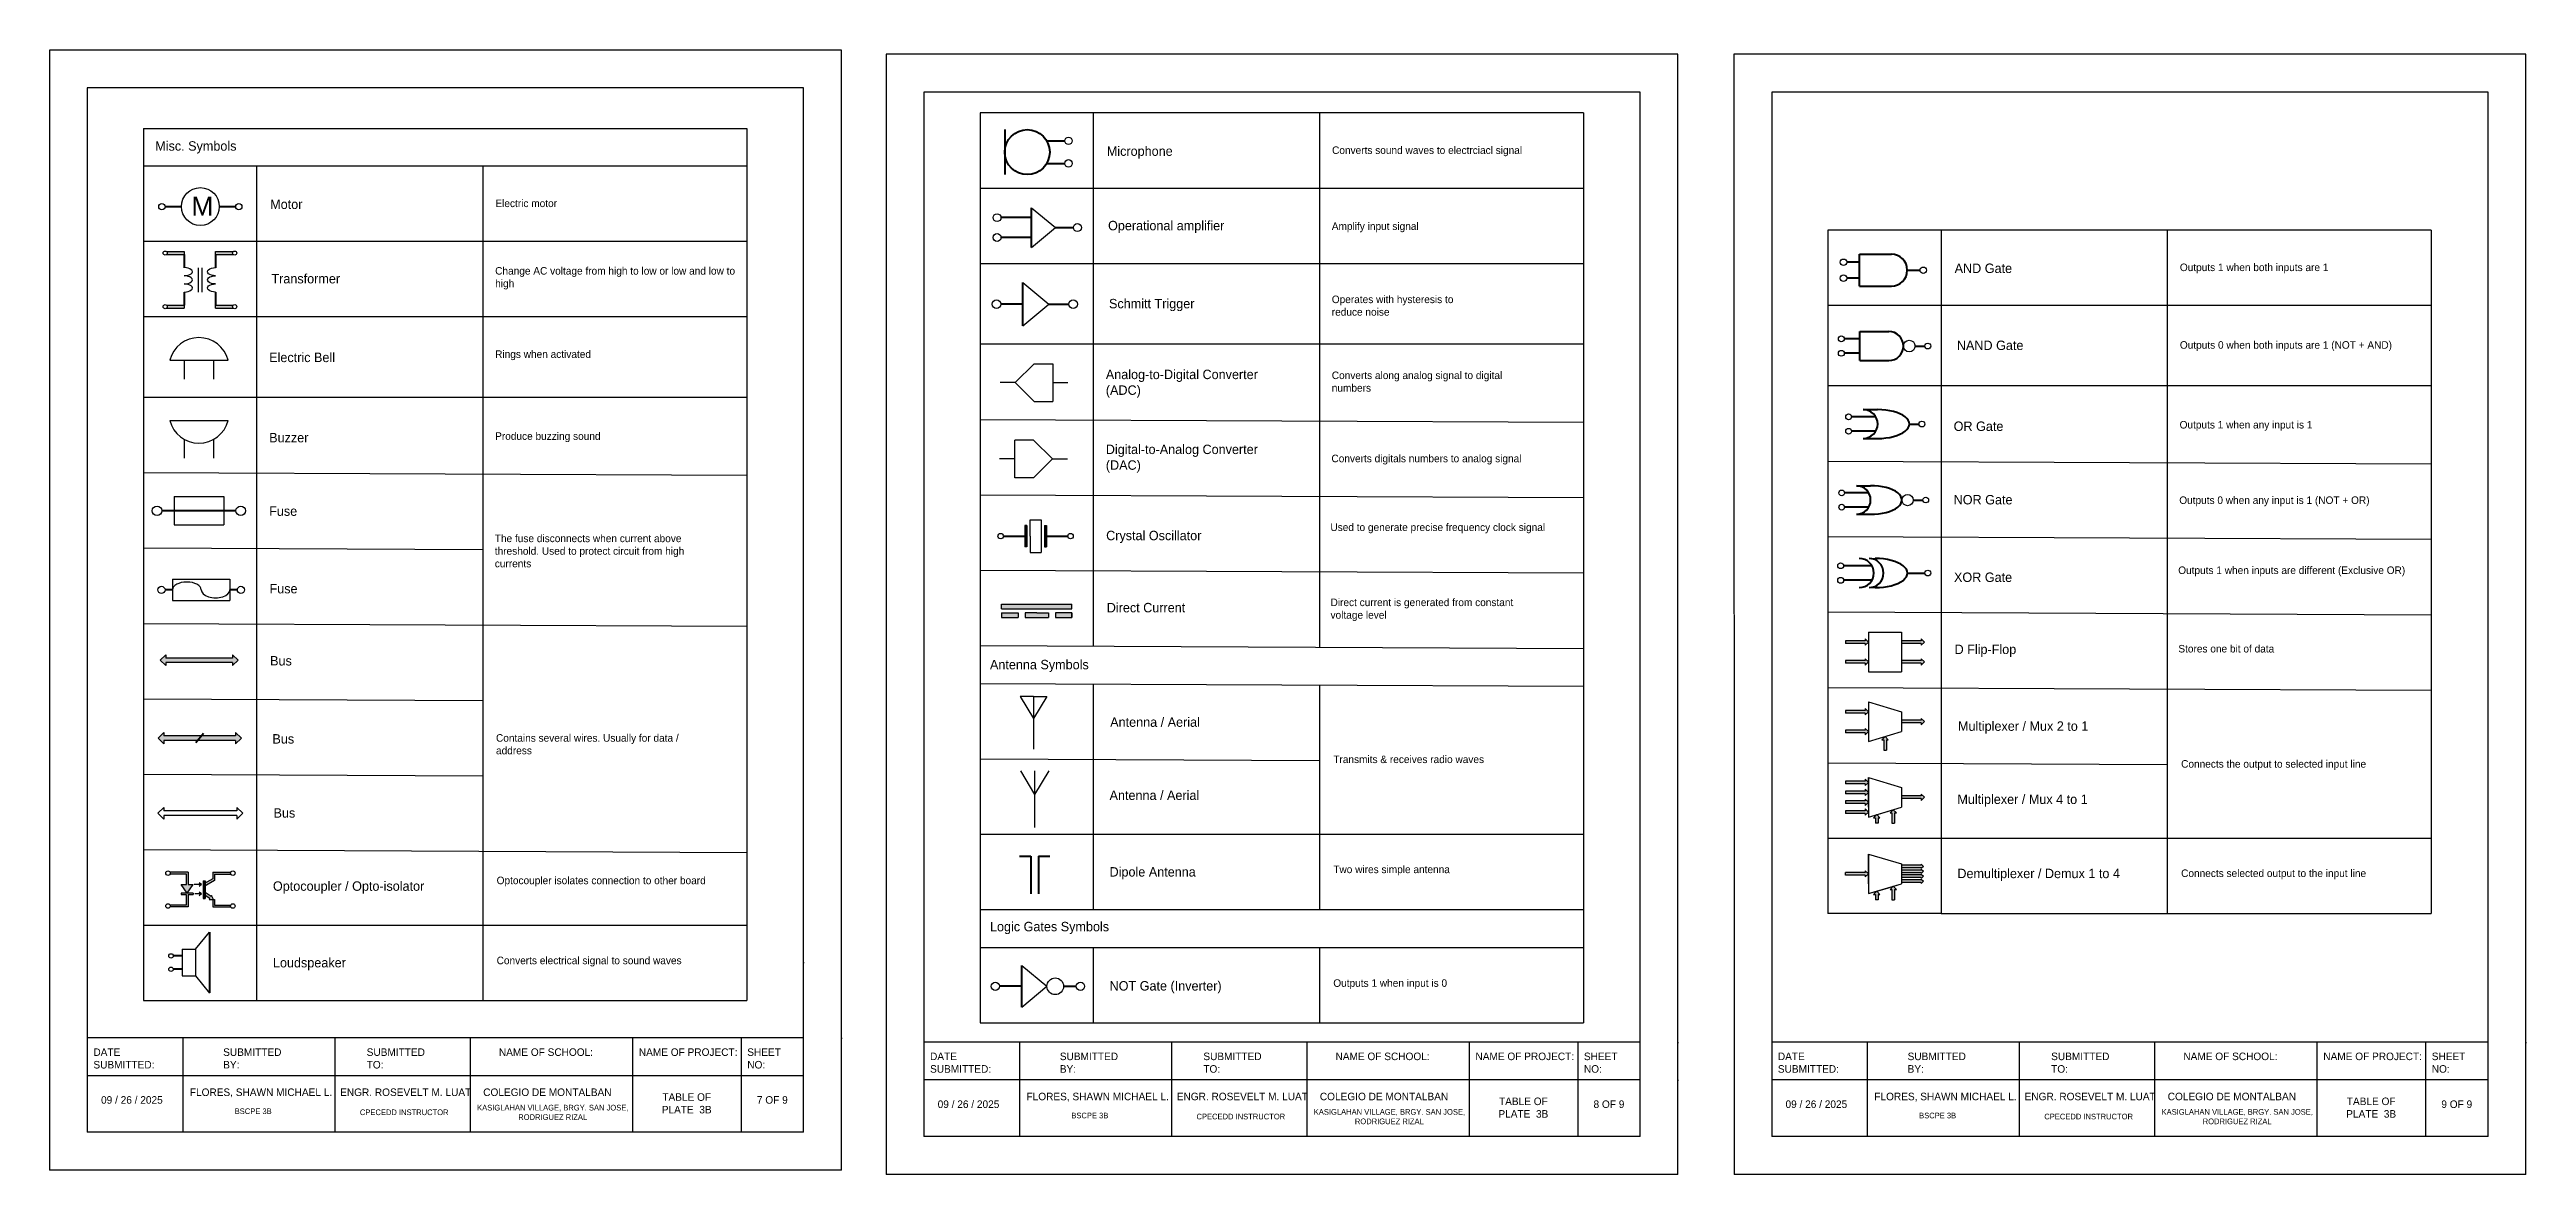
# Model space of a CAD drawing. Header units: millimetres. Extents: x 1902 to 3459, y 1262 to 1871.
# Drawn here: x 2802 to 3459, y 1412 to 1710 of the extents above; entities that cross this region are included whole.
import ezdxf

# ---------------------------------------------------------------- set-up
doc = ezdxf.new("R2010")
doc.units = ezdxf.units.MM
doc.header["$LTSCALE"] = 2
doc.styles.add('CEDD TEMP', font='GOTHIC.TTF')
doc.styles.get("Standard").update_dxf_attribs({"font": 'arial.ttf'})

msp = doc.modelspace()

# ---------------------------------------------------------------- hatches: boundary and pattern name
h = msp.add_hatch(color=256)
h.dxf.hatch_style = 1
h.paths.add_polyline_path([(2845.68, 1656.73), (2845.68, 1655.98), (2850.35, 1655.98, -0.196321), (2850.2, 1656.35, -0.196321), (2850.35, 1656.73)])
h.paths.add_polyline_path([(2837.36, 1655.98), (2837.36, 1656.73), (2832.69, 1656.73, -0.196321), (2832.84, 1656.35, -0.196321), (2832.69, 1655.98)])
h.paths.add_polyline_path([(2837.36, 1642.51), (2832.69, 1642.51, -0.196321), (2832.84, 1642.13, -0.196321), (2832.69, 1641.76), (2837.36, 1641.76)])
h.paths.add_polyline_path([(2845.68, 1642.51), (2845.68, 1641.76), (2850.35, 1641.76, -0.196321), (2850.2, 1642.13, -0.196321), (2850.35, 1642.51)])
h = msp.add_hatch(color=256)
h.dxf.hatch_style = 1
h.paths.add_polyline_path([(3066.08, 1584.14), (3065.5, 1584.14), (3065.5, 1578.45), (3066.08, 1578.45)])
h.paths.add_polyline_path([(3060.85, 1584.14), (3060.27, 1584.14), (3060.27, 1578.45), (3060.85, 1578.45)])
h = msp.add_hatch(color=256)
h.dxf.hatch_style = 1
h.paths.add_polyline_path([(3072.81, 1563.23), (3054.16, 1563.23), (3054.16, 1561.99), (3072.81, 1561.99)])
h.paths.add_polyline_path([(3072.81, 1560.93), (3068.46, 1560.93), (3068.46, 1559.69), (3072.81, 1559.69)])
h.paths.add_polyline_path([(3066.59, 1560.93), (3063.48, 1560.93), (3060.38, 1560.93), (3060.38, 1559.69), (3066.59, 1559.69)])
h.paths.add_polyline_path([(3058.51, 1560.93), (3054.16, 1560.93), (3054.16, 1559.69), (3058.51, 1559.69)])
h = msp.add_hatch(color=256)
h.dxf.hatch_style = 1
h.paths.add_polyline_path([(3277.97, 1553.54), (3277.97, 1552.84), (3283.21, 1552.84), (3283.21, 1552.35), (3284.09, 1553.19), (3283.21, 1554.03), (3283.21, 1553.54)])
h.paths.add_polyline_path([(3298.06, 1552.84), (3298.06, 1552.35), (3298.94, 1553.19), (3298.06, 1554.03), (3298.06, 1553.54), (3292.82, 1553.54), (3292.82, 1552.84)])
h.paths.add_polyline_path([(3292.82, 1548.3), (3292.82, 1547.6), (3298.06, 1547.6), (3298.06, 1547.11), (3298.94, 1547.95), (3298.06, 1548.78), (3298.06, 1548.3)])
h.paths.add_polyline_path([(3277.97, 1548.3), (3277.97, 1547.6), (3283.21, 1547.6), (3283.21, 1547.11), (3284.09, 1547.95), (3283.21, 1548.78), (3283.21, 1548.3)])
h = msp.add_hatch(color=256)
h.dxf.hatch_style = 1
h.paths.add_polyline_path([(2850.16, 1549.8), (2850.16, 1548.97), (2841.3, 1548.97), (2832.45, 1548.97), (2832.45, 1549.8), (2830.97, 1548.38), (2832.45, 1546.97), (2832.45, 1547.79), (2841.3, 1547.79), (2850.16, 1547.79), (2850.16, 1546.97), (2851.63, 1548.38)])
h = msp.add_hatch(color=256)
h.dxf.hatch_style = 1
h.paths.add_polyline_path([(3298.06, 1532.94), (3298.06, 1532.45), (3292.82, 1532.45), (3292.82, 1531.75), (3298.06, 1531.75), (3298.06, 1531.26), (3298.94, 1532.1)])
h.paths.add_polyline_path([(3284.09, 1534.72), (3283.21, 1535.56), (3283.21, 1535.07), (3277.97, 1535.07), (3277.97, 1534.37), (3283.21, 1534.37), (3283.21, 1533.88)])
h.paths.add_polyline_path([(3283.21, 1530.32), (3283.21, 1529.83), (3277.97, 1529.83), (3277.97, 1529.13), (3283.21, 1529.13), (3283.21, 1528.64), (3284.09, 1529.48)])
h.paths.add_polyline_path([(3288.8, 1527.3), (3289.29, 1527.3), (3288.45, 1528.17), (3287.62, 1527.3), (3288.1, 1527.3), (3288.1, 1524.55), (3288.8, 1524.55)])
h = msp.add_hatch(color=256)
h.dxf.hatch_style = 1
h.paths.add_polyline_path([(2852.57, 1527.71), (2850.99, 1529.23), (2850.99, 1528.34), (2842.02, 1528.34), (2840.96, 1527.08), (2841.49, 1527.08), (2850.99, 1527.08), (2850.99, 1526.19)])
h.paths.add_polyline_path([(2842.02, 1528.34), (2841.49, 1528.34), (2831.99, 1528.34), (2831.99, 1529.23), (2830.41, 1527.71), (2831.99, 1526.19), (2831.99, 1527.08), (2840.96, 1527.08)])
h = msp.add_hatch(color=256)
h.dxf.hatch_style = 1
h.paths.add_polyline_path([(3298.94, 1512.04), (3298.06, 1512.88), (3298.06, 1512.39), (3292.82, 1512.39), (3292.82, 1511.69), (3298.06, 1511.69), (3298.06, 1511.2)])
h.paths.add_polyline_path([(3283.21, 1516.81), (3283.21, 1516.32), (3277.97, 1516.32), (3277.97, 1515.62), (3283.21, 1515.62), (3283.21, 1515.13), (3284.09, 1515.97)])
h.paths.add_polyline_path([(3283.21, 1514.19), (3283.21, 1513.7), (3277.97, 1513.7), (3277.97, 1513), (3283.21, 1513), (3283.21, 1512.51), (3284.09, 1513.35)])
h.paths.add_polyline_path([(3284.09, 1510.73), (3283.21, 1511.57), (3283.21, 1511.08), (3277.97, 1511.08), (3277.97, 1510.38), (3283.21, 1510.38), (3283.21, 1509.89)])
h.paths.add_polyline_path([(3283.21, 1508.94), (3283.21, 1508.46), (3277.97, 1508.46), (3277.97, 1507.76), (3283.21, 1507.76), (3283.21, 1507.27), (3284.09, 1508.11)])
h.paths.add_polyline_path([(3286.27, 1507.45), (3285.43, 1506.58), (3285.92, 1506.58), (3285.92, 1505.15), (3286.62, 1505.15), (3286.62, 1506.58), (3287.11, 1506.58)])
h.paths.add_polyline_path([(3290.99, 1507.89), (3291.48, 1507.89), (3290.64, 1508.76), (3289.8, 1507.89), (3290.29, 1507.89), (3290.29, 1505.15), (3290.99, 1505.15)])
h = msp.add_hatch(color=256)
h.dxf.hatch_style = 1
h.paths.add_polyline_path([(2838.39, 1492.16), (2833.6, 1492.16, -0.097595), (2833.64, 1491.94, -0.108955), (2833.59, 1491.69), (2837.92, 1491.69), (2837.92, 1488.9), (2836.58, 1488.9), (2838.15, 1486.58), (2839.73, 1488.9), (2838.39, 1488.9)])
h.paths.add_polyline_path([(2838.38, 1486.26), (2839.73, 1486.26), (2839.73, 1486.58), (2836.58, 1486.58), (2836.58, 1486.26), (2837.91, 1486.26), (2837.91, 1483.45), (2833.58, 1483.45, -0.103244), (2833.63, 1483.21, -0.103244), (2833.58, 1482.97), (2838.38, 1482.97)])
h.paths.add_polyline_path([(2845.39, 1489.94), (2845.39, 1491.69), (2849.72, 1491.69, -0.108955), (2849.67, 1491.94, -0.097595), (2849.71, 1492.16), (2844.92, 1492.16), (2844.92, 1490.44), (2842.87, 1489.29), (2842.87, 1488.51)])
h.paths.add_polyline_path([(2849.72, 1483.45), (2845.39, 1483.45), (2845.39, 1484.92), (2845.16, 1484.92), (2844.92, 1484.92), (2844.92, 1482.97), (2849.72, 1482.97, -0.103244), (2849.67, 1483.21, -0.103244)])
h.paths.add_polyline_path([(2844.62, 1485.97), (2844.49, 1485.78), (2842.87, 1486.82), (2842.87, 1486.02), (2844.13, 1485.21), (2843.98, 1484.98), (2845.16, 1484.92)])
h = msp.add_hatch(color=256)
h.dxf.hatch_style = 1
h.paths.add_polyline_path([(3283.21, 1492.58), (3283.21, 1492.09), (3277.97, 1492.09), (3277.97, 1491.4), (3283.21, 1491.4), (3283.21, 1490.91), (3284.09, 1491.75)])
h.paths.add_polyline_path([(3298.06, 1494.3), (3298.06, 1494.06), (3292.82, 1494.06), (3292.82, 1493.36), (3298.06, 1493.36), (3298.06, 1493.12), (3298.62, 1493.73)])
h.paths.add_polyline_path([(3298.06, 1492.99), (3298.06, 1492.75), (3292.82, 1492.75), (3292.82, 1492.05), (3298.06, 1492.05), (3298.06, 1491.81), (3298.62, 1492.42)])
h.paths.add_polyline_path([(3298.62, 1491.11), (3298.06, 1491.68), (3298.06, 1491.56), (3298.06, 1491.44), (3292.82, 1491.44), (3292.82, 1490.74), (3298.06, 1490.74), (3298.06, 1490.5)])
h.paths.add_polyline_path([(3298.06, 1490.37), (3298.06, 1490.25), (3298.06, 1490.13), (3292.82, 1490.13), (3292.82, 1489.43), (3298.06, 1489.43), (3298.06, 1489.19), (3298.62, 1489.8)])
h.paths.add_polyline_path([(3290.64, 1488.47), (3289.8, 1487.6), (3290.29, 1487.6), (3290.29, 1484.85), (3290.99, 1484.85), (3290.99, 1487.6), (3291.48, 1487.6)])
h.paths.add_polyline_path([(3286.62, 1486.28), (3287.11, 1486.28), (3286.27, 1487.16), (3285.43, 1486.28), (3285.92, 1486.28), (3285.92, 1484.85), (3286.62, 1484.85)])
h = msp.add_hatch(color=256)
h.dxf.hatch_style = 1
h.paths.add_polyline_path([(2842.87, 1489.9), (2842.4, 1489.9), (2842.4, 1485.24), (2842.87, 1485.24)])

# ---------------------------------------------------------------- linework, layer by layer
for p, q in [((3011.64, 1710.17), (2801.64, 1710.17)), ((2801.64, 1710.17), (2801.64, 1413.17)), ((2956.32, 1710.17), (2956.32, 1710.3)), ((2985.14, 1710.17), (2985.14, 1710.3)), ((3011.64, 1413.17), (3011.64, 1710.17)), ((3233.53, 1709.04), (3023.53, 1709.04)), ((3023.53, 1709.04), (3023.54, 1412.04)), ((3178.21, 1709.04), (3178.21, 1709.17)), ((3207.04, 1709.04), (3207.04, 1709.17)), ((3233.53, 1412.04), (3233.53, 1709.04)), ((3458.39, 1709.04), (3248.39, 1709.04)), ((3248.39, 1709.04), (3248.4, 1412.04)), ((3403.07, 1709.04), (3403.07, 1709.17)), ((3431.9, 1709.04), (3431.9, 1709.17)), ((3458.39, 1412.04), (3458.39, 1709.04)), ((3001.64, 1700.17), (2811.64, 1700.17)), ((2811.64, 1700.17), (2811.64, 1423.22)), ((3001.64, 1423.22), (3001.64, 1700.17)), ((3223.53, 1699.04), (3033.53, 1699.04)), ((3033.53, 1699.04), (3033.54, 1422.09)), ((3223.53, 1422.09), (3223.53, 1699.04)), ((3448.39, 1699.04), (3258.39, 1699.04)), ((3258.39, 1699.04), (3258.4, 1422.09)), ((3448.39, 1422.09), (3448.39, 1699.04)), ((2826.56, 1689.41), (2826.56, 1639.41)), ((2826.56, 1689.41), (2986.56, 1689.41)), ((2986.56, 1689.41), (2986.56, 1458.17)), ((3208.45, 1693.49), (3048.45, 1693.49)), ((3048.45, 1693.49), (3048.45, 1693.49)), ((3048.45, 1693.49), (3048.46, 1452.25)), ((3078.46, 1693.49), (3078.46, 1552.11)), ((3138.45, 1693.49), (3138.45, 1551.83)), ((3208.45, 1693.49), (3208.45, 1452.25)), ((2986.56, 1679.41), (2826.56, 1679.41)), ((2826.56, 1679.41), (2826.56, 1679.41)), ((2856.56, 1679.41), (2856.56, 1618.17)), ((2916.56, 1679.41), (2916.56, 1617.87)), ((3208.45, 1673.49), (3048.45, 1673.49)), ((3062.09, 1663.1), (3062.09, 1668.36)), ((3062.09, 1663.1), (3062.09, 1657.85)), ((3433.32, 1662.43), (3273.32, 1662.43)), ((3273.32, 1662.43), (3273.32, 1662.43)), ((3273.32, 1662.43), (3273.32, 1642.43)), ((3303.32, 1662.43), (3303.32, 1642.43)), ((3363.32, 1662.43), (3363.32, 1642.43)), ((3433.32, 1662.43), (3433.32, 1642.43)), ((2986.56, 1659.41), (2826.56, 1659.41)), ((2832.69, 1656.73), (2837.36, 1656.73)), ((2832.69, 1655.98), (2837.36, 1655.98)), ((2832.84, 1656.73), (2837.36, 1656.73)), ((2832.84, 1655.98), (2837.36, 1655.98)), ((2837.36, 1656.73), (2837.36, 1655.98)), ((2837.36, 1656.73), (2837.36, 1655.98)), ((2845.68, 1655.98), (2845.68, 1656.73)), ((2845.68, 1656.73), (2850.35, 1656.73)), ((2845.68, 1655.98), (2850.35, 1655.98)), ((3062.09, 1657.85), (3062.09, 1657.85)), ((3208.45, 1653.49), (3048.45, 1653.49)), ((3281.66, 1651.8), (3281.66, 1647.57)), ((2832.69, 1642.51), (2837.36, 1642.51)), ((2837.36, 1642.51), (2837.36, 1641.76)), ((2845.68, 1641.76), (2845.68, 1642.51)), ((2845.68, 1642.51), (2850.35, 1642.51)), ((3059.76, 1642.81), (3059.76, 1648.56)), ((3059.76, 1642.81), (3059.76, 1637.06)), ((3433.32, 1642.43), (3273.32, 1642.43)), ((3273.32, 1642.43), (3273.32, 1481.19)), ((3273.32, 1642.43), (3273.32, 1642.43)), ((3281.66, 1647.57), (3281.66, 1647.57)), ((3303.32, 1642.43), (3303.32, 1541.05)), ((3363.32, 1642.43), (3363.32, 1540.77)), ((3433.32, 1642.43), (3433.31, 1481.19)), ((2986.56, 1639.41), (2826.56, 1639.41)), ((2826.56, 1639.41), (2826.56, 1458.17)), ((2832.69, 1641.76), (2837.36, 1641.76)), ((2845.68, 1641.76), (2850.35, 1641.76)), ((3059.76, 1637.06), (3059.76, 1637.06)), ((3048.46, 1632.26), (3208.45, 1632.26)), ((3281.78, 1631.69), (3281.78, 1627.84)), ((3281.78, 1627.84), (3281.78, 1627.84)), ((2826.56, 1618.17), (2986.56, 1618.17)), ((2856.56, 1618.17), (2856.56, 1458.17)), ((2916.56, 1618.17), (2916.56, 1458.17)), ((3273.32, 1621.2), (3433.32, 1621.2)), ((3048.46, 1612.25), (3208.45, 1611.52)), ((3282.68, 1607.19), (3282.68, 1607.19)), ((2826.56, 1598.16), (2986.56, 1597.43)), ((3273.32, 1601.19), (3433.32, 1600.46)), ((3048.46, 1592.24), (3208.45, 1591.51)), ((3060.85, 1584.14), (3060.27, 1584.14)), ((3060.27, 1584.14), (3060.27, 1578.45)), ((3060.85, 1584.14), (3060.85, 1578.45)), ((3065.5, 1584.14), (3065.5, 1578.45)), ((3065.5, 1584.14), (3066.08, 1584.14)), ((3066.08, 1584.14), (3066.08, 1578.45)), ((3280.85, 1587.09), (3280.85, 1587.09)), ((2826.56, 1578.16), (2916.56, 1577.75)), ((3060.85, 1578.45), (3060.27, 1578.45)), ((3065.5, 1578.45), (3066.08, 1578.45)), ((3273.32, 1581.18), (3433.32, 1580.45)), ((3048.46, 1572.24), (3208.45, 1571.52)), ((3284.2, 1575.37), (3285.9, 1575.37)), ((3284.2, 1567.64), (3285.84, 1567.64)), ((2826.56, 1558.16), (2986.56, 1557.43)), ((3054.16, 1561.99), (3054.16, 1563.23)), ((3054.16, 1563.23), (3072.81, 1563.23)), ((3054.16, 1561.99), (3072.81, 1561.99)), ((3054.16, 1560.93), (3058.51, 1560.93)), ((3054.16, 1560.93), (3054.16, 1559.69)), ((3054.16, 1559.69), (3058.51, 1559.69)), ((3058.51, 1560.93), (3058.51, 1559.69)), ((3063.48, 1560.93), (3060.38, 1560.93)), ((3060.38, 1560.93), (3060.38, 1559.69)), ((3060.38, 1559.69), (3066.59, 1559.69)), ((3063.48, 1560.93), (3066.59, 1560.93)), ((3066.59, 1560.93), (3066.59, 1559.69)), ((3072.81, 1560.93), (3068.46, 1560.93)), ((3068.46, 1560.93), (3068.46, 1559.69)), ((3068.46, 1559.69), (3072.81, 1559.69)), ((3072.81, 1561.99), (3072.81, 1563.23)), ((3072.81, 1560.93), (3072.81, 1559.69)), ((3072.81, 1559.69), (3072.81, 1560.93)), ((3273.32, 1561.18), (3433.32, 1560.46)), ((3048.46, 1552.25), (3208.45, 1551.51)), ((3283.21, 1553.54), (3277.97, 1553.54)), ((3277.97, 1553.54), (3277.97, 1552.84)), ((3283.21, 1552.84), (3277.97, 1552.84)), ((3283.21, 1554.03), (3284.09, 1553.19)), ((3283.21, 1554.03), (3283.21, 1553.54)), ((3284.09, 1553.19), (3283.21, 1552.35)), ((3283.21, 1552.84), (3283.21, 1552.35)), ((3298.06, 1553.54), (3292.82, 1553.54)), ((3298.06, 1552.84), (3292.82, 1552.84)), ((3298.06, 1554.03), (3298.94, 1553.19)), ((3298.06, 1554.03), (3298.06, 1553.54)), ((3298.94, 1553.19), (3298.06, 1552.35)), ((3298.06, 1552.84), (3298.06, 1552.35)), ((2832.45, 1549.8), (2830.97, 1548.38)), ((2830.97, 1548.38), (2832.45, 1546.97)), ((2832.45, 1549.8), (2832.45, 1548.97)), ((2841.3, 1548.97), (2832.45, 1548.97)), ((2841.3, 1547.79), (2832.45, 1547.79)), ((2832.45, 1547.79), (2832.45, 1546.97)), ((2850.16, 1548.97), (2841.3, 1548.97)), ((2850.16, 1547.79), (2841.3, 1547.79)), ((2850.16, 1549.8), (2851.63, 1548.38)), ((2850.16, 1549.8), (2850.16, 1548.97)), ((2851.63, 1548.38), (2850.16, 1546.97)), ((2850.16, 1547.79), (2850.16, 1546.97)), ((3283.21, 1548.3), (3277.97, 1548.3)), ((3277.97, 1548.3), (3277.97, 1547.6)), ((3283.21, 1547.6), (3277.97, 1547.6)), ((3283.21, 1548.78), (3284.09, 1547.95)), ((3283.21, 1548.78), (3283.21, 1548.3)), ((3284.09, 1547.95), (3283.21, 1547.11)), ((3283.21, 1547.6), (3283.21, 1547.11)), ((3298.06, 1548.3), (3292.82, 1548.3)), ((3298.06, 1547.6), (3292.82, 1547.6)), ((3298.06, 1548.78), (3298.94, 1547.95)), ((3298.06, 1548.78), (3298.06, 1548.3)), ((3298.94, 1547.95), (3298.06, 1547.11)), ((3298.06, 1547.6), (3298.06, 1547.11)), ((2826.56, 1538.16), (2916.56, 1537.75)), ((3048.46, 1542.25), (3208.45, 1541.51)), ((3078.46, 1542.11), (3078.46, 1482.25)), ((3138.45, 1541.83), (3138.45, 1482.25)), ((3273.32, 1541.18), (3433.31, 1540.45)), ((3303.32, 1541.05), (3303.32, 1481.19)), ((3363.31, 1540.77), (3363.31, 1481.19)), ((3283.21, 1535.07), (3277.97, 1535.07)), ((3277.97, 1535.07), (3277.97, 1534.37)), ((3283.21, 1534.37), (3277.97, 1534.37)), ((3283.21, 1535.56), (3284.09, 1534.72)), ((3283.21, 1535.56), (3283.21, 1535.07)), ((3284.09, 1534.72), (3283.21, 1533.88)), ((3283.21, 1534.37), (3283.21, 1533.88)), ((3298.06, 1532.45), (3292.82, 1532.45)), ((3298.06, 1531.75), (3292.82, 1531.75)), ((3298.06, 1532.94), (3298.94, 1532.1)), ((3298.06, 1532.94), (3298.06, 1532.45)), ((3298.94, 1532.1), (3298.06, 1531.26)), ((3298.06, 1531.75), (3298.06, 1531.26)), ((2831.99, 1529.23), (2830.41, 1527.71)), ((2830.41, 1527.71), (2831.99, 1526.19)), ((2831.99, 1529.23), (2831.99, 1528.34)), ((2841.49, 1528.34), (2831.99, 1528.34)), ((2841.49, 1527.08), (2831.99, 1527.08)), ((2831.99, 1527.08), (2831.99, 1526.19)), ((2850.99, 1528.34), (2841.49, 1528.34)), ((2850.99, 1527.08), (2841.49, 1527.08)), ((2850.99, 1529.23), (2850.99, 1528.34)), ((2850.99, 1529.23), (2852.57, 1527.71)), ((2852.57, 1527.71), (2850.99, 1526.19)), ((2850.99, 1527.08), (2850.99, 1526.19)), ((3283.21, 1529.83), (3277.97, 1529.83)), ((3277.97, 1529.83), (3277.97, 1529.13)), ((3283.21, 1529.13), (3277.97, 1529.13)), ((3283.21, 1530.32), (3284.09, 1529.48)), ((3283.21, 1530.32), (3283.21, 1529.83)), ((3284.09, 1529.48), (3283.21, 1528.64)), ((3283.21, 1529.13), (3283.21, 1528.64)), ((3287.62, 1527.3), (3288.45, 1528.17)), ((3287.62, 1527.3), (3288.1, 1527.3)), ((3288.1, 1527.3), (3288.1, 1524.55)), ((3288.1, 1524.55), (3288.8, 1524.55)), ((3288.45, 1528.17), (3289.29, 1527.3)), ((3288.8, 1527.3), (3288.8, 1524.55)), ((3288.8, 1527.3), (3289.29, 1527.3)), ((2826.66, 1518.17), (2916.56, 1517.75)), ((3048.46, 1522.25), (3138.45, 1521.82)), ((3273.32, 1521.19), (3363.31, 1520.76)), ((3283.21, 1516.32), (3277.97, 1516.32)), ((3277.97, 1516.32), (3277.97, 1515.62)), ((3283.21, 1515.62), (3277.97, 1515.62)), ((3283.21, 1513.7), (3277.97, 1513.7)), ((3277.97, 1513.7), (3277.97, 1513)), ((3283.21, 1513), (3277.97, 1513)), ((3283.21, 1511.08), (3277.97, 1511.08)), ((3277.97, 1511.08), (3277.97, 1510.38)), ((3283.21, 1516.81), (3284.09, 1515.97)), ((3283.21, 1516.81), (3283.21, 1516.32)), ((3284.09, 1515.97), (3283.21, 1515.13)), ((3283.21, 1515.62), (3283.21, 1515.13)), ((3283.21, 1514.19), (3284.09, 1513.35)), ((3283.21, 1514.19), (3283.21, 1513.7)), ((3284.09, 1513.35), (3283.21, 1512.51)), ((3283.21, 1513), (3283.21, 1512.51)), ((3283.21, 1511.57), (3284.09, 1510.73)), ((3283.21, 1511.57), (3283.21, 1511.08)), ((3284.09, 1514.66), (3284.09, 1517.28)), ((3284.09, 1512.04), (3284.09, 1514.66)), ((3284.09, 1509.42), (3284.09, 1512.04)), ((3298.06, 1512.39), (3292.82, 1512.39)), ((3298.06, 1511.69), (3292.82, 1511.69)), ((3298.06, 1512.88), (3298.94, 1512.04)), ((3298.06, 1512.88), (3298.06, 1512.39)), ((3298.94, 1512.04), (3298.06, 1511.2)), ((3298.06, 1511.69), (3298.06, 1511.2)), ((3283.21, 1510.38), (3277.97, 1510.38)), ((3283.21, 1508.46), (3277.97, 1508.46)), ((3277.97, 1508.46), (3277.97, 1507.76)), ((3283.21, 1507.76), (3277.97, 1507.76)), ((3284.09, 1510.73), (3283.21, 1509.89)), ((3283.21, 1510.38), (3283.21, 1509.89)), ((3283.21, 1508.94), (3284.09, 1508.11)), ((3283.21, 1508.94), (3283.21, 1508.46)), ((3284.09, 1508.11), (3283.21, 1507.27)), ((3283.21, 1507.76), (3283.21, 1507.27)), ((3284.09, 1509.42), (3284.09, 1506.8)), ((3284.09, 1506.8), (3288.45, 1508.11)), ((3285.43, 1506.58), (3286.27, 1507.45)), ((3285.43, 1506.58), (3285.92, 1506.58)), ((3285.92, 1506.58), (3285.92, 1505.15)), ((3286.62, 1505.15), (3285.92, 1505.15)), ((3286.27, 1507.45), (3287.11, 1506.58)), ((3286.62, 1506.58), (3286.62, 1505.15)), ((3286.62, 1506.58), (3287.11, 1506.58)), ((3288.45, 1508.11), (3292.82, 1509.42)), ((3289.8, 1507.89), (3290.64, 1508.76)), ((3289.8, 1507.89), (3290.29, 1507.89)), ((3290.29, 1507.89), (3290.29, 1505.15)), ((3290.29, 1505.15), (3290.99, 1505.15)), ((3290.64, 1508.76), (3291.48, 1507.89)), ((3290.99, 1507.89), (3290.99, 1505.15)), ((3290.99, 1507.89), (3291.48, 1507.89)), ((2826.56, 1498.17), (2986.56, 1497.41)), ((3048.46, 1502.25), (3208.45, 1502.25)), ((3273.32, 1501.19), (3433.31, 1501.19)), ((2837.92, 1491.69), (2833.59, 1491.69)), ((2838.39, 1492.16), (2833.6, 1492.16)), ((2837.92, 1488.9), (2837.92, 1491.69)), ((2838.39, 1492.16), (2838.39, 1488.9)), ((2844.92, 1492.16), (2849.71, 1492.16)), ((2844.92, 1492.16), (2844.92, 1490.44)), ((2845.39, 1491.69), (2849.72, 1491.69)), ((2845.39, 1491.69), (2845.39, 1489.94)), ((3283.21, 1492.09), (3277.97, 1492.09)), ((3277.97, 1491.4), (3277.97, 1492.09)), ((3283.21, 1491.4), (3277.97, 1491.4)), ((3283.21, 1492.58), (3284.09, 1491.75)), ((3283.21, 1492.58), (3283.21, 1492.09)), ((3284.09, 1491.75), (3283.21, 1490.91)), ((3283.21, 1491.4), (3283.21, 1490.91)), ((3284.09, 1494.37), (3284.09, 1496.99)), ((3284.09, 1491.75), (3284.09, 1494.37)), ((3284.09, 1489.12), (3284.09, 1491.75)), ((3298.06, 1494.06), (3292.82, 1494.06)), ((3298.06, 1493.36), (3292.82, 1493.36)), ((3298.06, 1492.75), (3292.82, 1492.75)), ((3298.06, 1492.05), (3292.82, 1492.05)), ((3298.06, 1491.44), (3292.82, 1491.44)), ((3298.06, 1494.3), (3298.06, 1494.06)), ((3298.06, 1494.3), (3298.62, 1493.73)), ((3298.62, 1493.73), (3298.06, 1493.12)), ((3298.06, 1493.36), (3298.06, 1493.12)), ((3298.06, 1493.24), (3298.06, 1493.12)), ((3298.06, 1492.99), (3298.06, 1492.75)), ((3298.06, 1492.99), (3298.62, 1492.42)), ((3298.62, 1492.42), (3298.06, 1491.81)), ((3298.06, 1492.05), (3298.06, 1491.81)), ((3298.06, 1491.93), (3298.06, 1491.81)), ((3298.06, 1491.68), (3298.06, 1491.44)), ((3298.06, 1491.68), (3298.06, 1491.56)), ((3298.06, 1491.68), (3298.62, 1491.11)), ((3298.06, 1491.56), (3298.06, 1491.44)), ((2836.58, 1488.9), (2837.92, 1488.9)), ((2838.15, 1486.58), (2836.58, 1488.9)), ((2839.73, 1486.58), (2836.58, 1486.58)), ((2836.58, 1486.58), (2836.58, 1486.26)), ((2836.58, 1486.26), (2837.91, 1486.26)), ((2837.91, 1486.26), (2837.91, 1483.45)), ((2838.15, 1486.58), (2839.73, 1488.9)), ((2838.38, 1486.26), (2838.38, 1482.97)), ((2838.38, 1486.26), (2839.73, 1486.26)), ((2838.39, 1488.9), (2839.73, 1488.9)), ((2839.73, 1486.58), (2839.73, 1486.26)), ((2842.4, 1489.9), (2842.4, 1485.24)), ((2842.4, 1489.9), (2842.87, 1489.9)), ((2842.87, 1488.9), (2842.4, 1488.9)), ((2842.87, 1486.42), (2842.4, 1486.42)), ((2842.4, 1485.24), (2842.87, 1485.24)), ((2844.92, 1490.44), (2842.59, 1489.13)), ((2845.39, 1489.94), (2842.63, 1488.38)), ((2842.8, 1488.86), (2842.87, 1488.9)), ((2842.87, 1489.9), (2842.87, 1485.24)), ((2844.49, 1485.78), (2842.87, 1486.82)), ((2842.87, 1486.82), (2842.87, 1486.02)), ((2844.13, 1485.21), (2842.87, 1486.02)), ((2845.16, 1484.92), (2844.92, 1484.92)), ((2844.92, 1484.92), (2844.92, 1482.97)), ((2845.16, 1484.92), (2845.39, 1484.92)), ((2845.39, 1484.92), (2845.39, 1483.45)), ((3284.09, 1489.12), (3284.09, 1486.5)), ((3284.09, 1486.5), (3288.45, 1487.81)), ((3285.43, 1486.28), (3286.27, 1487.16)), ((3285.43, 1486.28), (3285.92, 1486.28)), ((3285.92, 1486.28), (3285.92, 1484.85)), ((3286.62, 1484.85), (3285.92, 1484.85)), ((3286.27, 1487.16), (3287.11, 1486.28)), ((3286.62, 1486.28), (3286.62, 1484.85)), ((3286.62, 1486.28), (3287.11, 1486.28)), ((3288.45, 1487.81), (3292.82, 1489.12)), ((3289.8, 1487.6), (3290.64, 1488.47)), ((3289.8, 1487.6), (3290.29, 1487.6)), ((3290.29, 1487.6), (3290.29, 1484.85)), ((3290.29, 1484.85), (3290.99, 1484.85)), ((3290.64, 1488.47), (3291.48, 1487.6)), ((3290.99, 1487.6), (3290.99, 1484.85)), ((3290.99, 1487.6), (3291.48, 1487.6)), ((3298.06, 1490.74), (3292.82, 1490.74)), ((3298.06, 1490.13), (3292.82, 1490.13)), ((3298.06, 1490.13), (3292.82, 1490.13)), ((3298.06, 1489.43), (3292.82, 1489.43)), ((3298.06, 1489.43), (3292.82, 1489.43)), ((3298.62, 1491.11), (3298.06, 1490.5)), ((3298.06, 1490.74), (3298.06, 1490.5)), ((3298.06, 1490.37), (3298.06, 1490.13)), ((3298.06, 1490.37), (3298.62, 1489.8)), ((3298.06, 1490.37), (3298.06, 1490.25)), ((3298.06, 1490.25), (3298.06, 1490.13)), ((3298.62, 1489.8), (3298.06, 1489.19)), ((3298.06, 1489.43), (3298.06, 1489.19)), ((2826.56, 1478.17), (2986.56, 1478.17)), ((2837.91, 1483.45), (2833.58, 1483.45)), ((2838.38, 1482.97), (2833.58, 1482.97)), ((2844.92, 1482.97), (2849.72, 1482.97)), ((2845.39, 1483.45), (2849.72, 1483.45)), ((3048.46, 1482.25), (3208.45, 1482.25)), ((3303.32, 1481.19), (3273.32, 1481.19)), ((3303.32, 1481.19), (3433.31, 1481.19)), ((3048.46, 1472.25), (3208.45, 1472.25)), ((3078.46, 1472.25), (3078.46, 1452.25)), ((3138.45, 1472.25), (3138.45, 1452.25)), ((3001.64, 1468.22), (3001.74, 1468.22)), ((3059.54, 1461.92), (3059.54, 1467.44)), ((3223.53, 1467.09), (3223.63, 1467.09)), ((3448.39, 1467.09), (3448.5, 1467.09)), ((3059.54, 1461.92), (3059.54, 1456.4)), ((2826.56, 1458.17), (2986.56, 1458.17)), ((3048.46, 1452.25), (3208.45, 1452.25)), ((3059.54, 1456.4), (3059.54, 1456.4)), ((3001.64, 1448.22), (2811.64, 1448.22)), ((2836.96, 1448.22), (2836.96, 1423.22)), ((2877.3, 1448.22), (2877.3, 1423.22)), ((2913.18, 1448.22), (2913.18, 1423.22)), ((2956.32, 1423.22), (2956.32, 1448.22)), ((2985.14, 1423.3), (2985.14, 1448.22)), ((3011.64, 1448.17), (3011.82, 1448.17)), ((3223.53, 1447.09), (3033.54, 1447.09)), ((3058.85, 1447.09), (3058.85, 1422.09)), ((3099.2, 1447.09), (3099.2, 1422.09)), ((3135.08, 1447.09), (3135.08, 1422.09)), ((3178.21, 1422.09), (3178.21, 1447.09)), ((3207.04, 1422.09), (3207.04, 1447.09)), ((3233.53, 1447.04), (3233.71, 1447.04)), ((3448.39, 1447.09), (3258.4, 1447.09)), ((3283.71, 1447.09), (3283.71, 1422.09)), ((3324.06, 1447.09), (3324.06, 1422.09)), ((3359.94, 1447.09), (3359.94, 1422.09)), ((3403.07, 1422.09), (3403.07, 1447.09)), ((3431.9, 1422.09), (3431.9, 1447.09)), ((3458.39, 1447.04), (3458.57, 1447.04)), ((3001.64, 1438.22), (2811.64, 1438.22)), ((3011.64, 1438.17), (3011.76, 1438.17)), ((3223.53, 1437.09), (3033.54, 1437.09)), ((3233.53, 1437.04), (3233.66, 1437.04)), ((3448.39, 1437.09), (3258.4, 1437.09)), ((3458.39, 1437.04), (3458.52, 1437.04)), ((3001.64, 1423.22), (2811.64, 1423.22)), ((3011.64, 1423.17), (3011.69, 1423.17)), ((3223.53, 1422.09), (3033.54, 1422.09)), ((3233.53, 1422.04), (3233.58, 1422.04)), ((3448.39, 1422.09), (3258.4, 1422.09)), ((3458.39, 1422.04), (3458.44, 1422.04)), ((3011.64, 1413.17), (2801.64, 1413.17)), ((3001.64, 1413.17), (3001.64, 1413.22)), ((3233.53, 1412.04), (3023.54, 1412.04)), ((3223.53, 1412.04), (3223.53, 1412.09)), ((3458.39, 1412.04), (3248.4, 1412.04)), ((3448.39, 1412.04), (3448.39, 1412.09))]:
    msp.add_line(p, q)
at = {"lineweight": 60}
for p, q in [((3054.98, 1689.07), (3054.98, 1677.14)), ((3066.11, 1686.09), (3070.88, 1686.09)), ((3066.11, 1680.12), (3070.88, 1680.12)), ((2832.27, 1668.67), (2836.62, 1668.67)), ((2846.65, 1668.67), (2851.01, 1668.67)), ((2837.36, 1655.98), (2837.36, 1652.47)), ((2845.68, 1655.98), (2845.68, 1652.47)), ((2845.68, 1655.98), (2845.68, 1652.47)), ((2837.36, 1646.01), (2837.36, 1642.51)), ((2845.68, 1646.01), (2845.68, 1642.51)), ((2851.08, 1588.01), (2831.4, 1588.01)), ((3054.64, 1581.3), (3060.27, 1581.3)), ((3066.08, 1581.3), (3071.7, 1581.3)), ((2834.25, 1567.03), (2832.27, 1567.03)), ((2851.45, 1567.03), (2849.46, 1567.03)), ((3058.92, 1496.47), (3061.92, 1496.47)), ((3061.92, 1496.47), (3061.92, 1486.47)), ((3063.92, 1496.47), (3066.92, 1496.47)), ((3063.92, 1496.47), (3063.92, 1486.47)), ((2844.1, 1476.26), (2844.1, 1460.18)), ((2836.78, 1469.99), (2834.42, 1469.99)), ((2836.78, 1466.45), (2834.42, 1466.45))]:
    msp.add_line(p, q, dxfattribs=at)
at = {"lineweight": 50}
for p, q in [((3062.09, 1665.73), (3053.98, 1665.73)), ((3062.09, 1657.85), (3062.09, 1668.36)), ((3068.4, 1663.1), (3073.2, 1663.1)), ((3062.09, 1660.47), (3053.98, 1660.47)), ((3281.66, 1647.57), (3281.66, 1656.03)), ((3281.66, 1656.03), (3290.13, 1656.03)), ((3281.66, 1653.91), (3278.28, 1653.91)), ((3281.66, 1649.68), (3278.28, 1649.68)), ((3294.36, 1651.8), (3297.75, 1651.8)), ((3059.76, 1642.81), (3053.96, 1642.81)), ((3059.76, 1637.06), (3059.76, 1648.56)), ((3066.79, 1642.81), (3071.99, 1642.81)), ((3281.66, 1647.57), (3290.13, 1647.57)), ((3281.78, 1633.61), (3277.63, 1633.61)), ((3281.78, 1629.77), (3277.63, 1629.77)), ((3281.78, 1627.84), (3281.78, 1635.54)), ((3281.78, 1635.54), (3289.48, 1635.54)), ((3296.41, 1631.69), (3299.02, 1631.69)), ((3281.78, 1627.84), (3289.48, 1627.84)), ((3285.98, 1612.92), (3279.56, 1612.92)), ((3282.68, 1614.83), (3286.44, 1614.83)), ((3294.9, 1611.01), (3297.48, 1611.01)), ((3285.98, 1609.1), (3279.56, 1609.1)), ((3282.68, 1607.19), (3286.44, 1607.19)), ((3284.03, 1592.75), (3277.72, 1592.75)), ((3280.85, 1594.64), (3284.56, 1594.64)), ((3295.95, 1590.86), (3298.48, 1590.86)), ((3284.03, 1588.97), (3277.72, 1588.97)), ((3280.85, 1587.09), (3284.56, 1587.08)), ((3284.98, 1573.44), (3277.46, 1573.44)), ((3294.4, 1571.5), (3299.03, 1571.5)), ((3284.98, 1569.57), (3277.46, 1569.57)), ((2842.51, 1528.92), (2840.47, 1526.5)), ((3059.54, 1456.4), (3059.54, 1467.44)), ((3059.54, 1461.92), (3053.57, 1461.92)), ((3070.59, 1461.92), (3073.96, 1461.92))]:
    msp.add_line(p, q, dxfattribs=at)
at = {"lineweight": 30}
for p, q in [((3062.09, 1668.36), (3068.4, 1663.1)), ((3062.09, 1657.85), (3068.4, 1663.1)), ((2841.02, 1652.47), (2841.02, 1646.01)), ((2842.02, 1652.47), (2842.02, 1646.01)), ((3059.76, 1648.56), (3066.67, 1642.81)), ((3059.76, 1637.06), (3066.67, 1642.81)), ((2833.5, 1627.92), (2849, 1627.92)), ((2837.38, 1627.92), (2837.38, 1622.92)), ((2845.12, 1627.92), (2845.12, 1622.92)), ((3057.74, 1622), (3062.74, 1627)), ((3062.74, 1627), (3067.74, 1627)), ((3067.74, 1627), (3067.74, 1617)), ((3057.74, 1622), (3053.74, 1622)), ((3057.74, 1622), (3062.74, 1617)), ((3062.74, 1617), (3067.74, 1617)), ((3067.74, 1622), (3071.74, 1622)), ((2833.5, 1611.94), (2849, 1611.94)), ((2837.38, 1606.94), (2837.38, 1601.94)), ((2845.12, 1606.94), (2845.12, 1601.94)), ((3062.63, 1606.74), (3057.63, 1606.74)), ((3057.63, 1596.74), (3057.63, 1606.74)), ((3067.63, 1601.74), (3062.63, 1606.74)), ((3057.63, 1601.74), (3053.63, 1601.74)), ((3062.63, 1596.74), (3057.63, 1596.74)), ((3067.63, 1601.74), (3062.63, 1596.74)), ((3067.63, 1601.74), (3071.63, 1601.74)), ((2834.69, 1591.79), (2847.86, 1591.79)), ((2834.69, 1591.79), (2834.69, 1584.24)), ((2847.86, 1591.79), (2847.86, 1584.24)), ((2834.69, 1584.24), (2847.86, 1584.24)), ((3061.72, 1581.3), (3061.72, 1585.65)), ((3061.72, 1585.65), (3064.63, 1585.65)), ((3064.63, 1585.65), (3064.63, 1576.94)), ((3061.72, 1581.3), (3061.72, 1576.94)), ((3061.72, 1576.94), (3064.63, 1576.94)), ((2834.25, 1569.89), (2849.46, 1569.89)), ((2834.25, 1569.89), (2834.25, 1564.18)), ((2834.25, 1564.18), (2849.46, 1564.18)), ((2849.46, 1569.89), (2849.46, 1564.18)), ((3284.09, 1555.81), (3292.82, 1555.81)), ((3284.09, 1555.81), (3284.09, 1545.33)), ((3292.82, 1555.81), (3292.82, 1545.33)), ((3284.09, 1545.33), (3292.82, 1545.33)), ((3062.61, 1538.8), (3059.1, 1538.8)), ((3059.1, 1538.8), (3062.61, 1532.95)), ((3062.61, 1538.8), (3062.61, 1524.76)), ((3062.61, 1538.8), (3066.12, 1538.8)), ((3066.12, 1538.8), (3062.61, 1532.95)), ((3284.09, 1537.34), (3284.09, 1526.86)), ((3284.09, 1537.34), (3292.82, 1534.72)), ((3292.82, 1534.72), (3292.82, 1529.48)), ((3284.09, 1526.86), (3292.82, 1529.48)), ((3059.14, 1519.06), (3062.9, 1512.8)), ((3062.9, 1519.06), (3062.9, 1504.02)), ((3066.66, 1519.06), (3062.9, 1512.8)), ((3284.09, 1517.28), (3284.09, 1506.8)), ((3284.09, 1517.28), (3292.82, 1514.66)), ((3292.82, 1514.66), (3292.82, 1509.42)), ((2831.96, 1509.36), (2830.35, 1507.81)), ((2830.35, 1507.81), (2831.96, 1506.27)), ((2831.96, 1509.36), (2831.96, 1508.46)), ((2841.63, 1508.46), (2831.96, 1508.46)), ((2841.63, 1507.17), (2831.96, 1507.17)), ((2831.96, 1507.17), (2831.96, 1506.27)), ((2851.31, 1508.46), (2841.63, 1508.46)), ((2851.31, 1507.17), (2841.63, 1507.17)), ((2851.31, 1509.36), (2852.92, 1507.81)), ((2851.31, 1509.36), (2851.31, 1508.46)), ((2852.92, 1507.81), (2851.31, 1506.27)), ((2851.31, 1507.17), (2851.31, 1506.27)), ((3284.09, 1506.8), (3292.82, 1509.42)), ((3284.09, 1496.99), (3284.09, 1486.5)), ((3284.09, 1496.99), (3292.82, 1494.37)), ((3292.82, 1494.37), (3292.82, 1489.12)), ((2841.92, 1488.9), (2840.02, 1488.9)), ((2841.92, 1486.42), (2840.21, 1486.42)), ((2841.92, 1488.9), (2841.33, 1489.37)), ((2841.92, 1488.9), (2841.33, 1488.42)), ((2841.92, 1486.42), (2841.33, 1486.89)), ((2841.92, 1486.42), (2841.33, 1485.94)), ((3284.09, 1486.5), (3292.82, 1489.12)), ((2836.78, 1471.75), (2840.31, 1471.75)), ((2836.78, 1471.75), (2836.78, 1464.69)), ((2840.31, 1471.75), (2844.1, 1476.26)), ((2840.31, 1471.75), (2840.31, 1464.69)), ((3059.54, 1467.44), (3066.17, 1461.92)), ((2836.78, 1464.69), (2840.31, 1464.69)), ((2840.31, 1464.69), (2844.07, 1460.15)), ((3059.54, 1456.4), (3066.17, 1461.92))]:
    msp.add_line(p, q, dxfattribs=at)
msp.add_lwpolyline([(2844.13, 1485.21), (2843.98, 1484.98), (2845.16, 1484.92), (2844.62, 1485.97), (2844.49, 1485.78)])
at = {"lineweight": 60}
msp.add_circle((3060.95, 1683.11), 5.96, dxfattribs=at)
at = {"lineweight": 30}
for centre, radius in [((3071.88, 1686.09), 0.994), ((3071.88, 1680.12), 0.994), ((2831.43, 1668.67), 0.835), ((2841.64, 1668.67), 5.02), ((2851.84, 1668.67), 0.835), ((3052.93, 1665.73), 1.05), ((3074.25, 1663.1), 1.05), ((2832.3, 1656.35), 0.538), ((2850.74, 1656.35), 0.538), ((3052.93, 1660.47), 1.05), ((3277.43, 1653.91), 0.847), ((3277.43, 1649.68), 0.847), ((3298.59, 1651.8), 0.847), ((2832.3, 1642.13), 0.538), ((2850.74, 1642.13), 0.538), ((2850.74, 1642.13), 0.538), ((3052.81, 1642.81), 1.15), ((3073.14, 1642.81), 1.15), ((3276.86, 1633.61), 0.77), ((3276.86, 1629.77), 0.77), ((3294.87, 1631.69), 1.54), ((3299.79, 1631.69), 0.77), ((3278.8, 1612.92), 0.764), ((3278.8, 1609.1), 0.764), ((3298.25, 1611.01), 0.764), ((3276.96, 1592.75), 0.755), ((3294.44, 1590.86), 1.51), ((3299.24, 1590.86), 0.755), ((2830.14, 1588.01), 1.26), ((2852.34, 1588.01), 1.26), ((3276.96, 1588.97), 0.755), ((3053.91, 1581.3), 0.727), ((3072.43, 1581.3), 0.727), ((3276.68, 1573.44), 0.772), ((3276.68, 1569.57), 0.772), ((3299.8, 1571.5), 0.772), ((2831.32, 1567.03), 0.951), ((2852.4, 1567.03), 0.951), ((2833.05, 1491.94), 0.594), ((2850.26, 1491.94), 0.594), ((2833.04, 1483.21), 0.594), ((2850.26, 1483.21), 0.594), ((2833.84, 1469.99), 0.589), ((2833.84, 1466.45), 0.589), ((3052.47, 1461.92), 1.1), ((3068.38, 1461.92), 2.21), ((3075.06, 1461.92), 1.1)]:
    msp.add_circle(centre, radius, dxfattribs=at)
at = {"lineweight": 50}
for centre, radius in [((3290.13, 1651.8), 4.23), ((3289.48, 1631.69), 3.85), ((3282.68, 1611.01), 3.82), ((3280.85, 1590.86), 3.78), ((3281.63, 1571.5), 3.86), ((3284.2, 1571.5), 3.86)]:
    msp.add_arc(centre, radius, 270, 90, dxfattribs=at)
at = {"lineweight": 30}
for centre, start, end in [((2841.25, 1625.92), 14.47751, 165.52249), ((2841.25, 1613.94), 194.47751, 345.52249)]:
    msp.add_arc(centre, 8, start, end, dxfattribs=at)
for centre, major_axis, ratio, start_param, end_param in [((2837.36, 1651.4), (-2.15, 0), 0.5, 1.570796, 4.712389), ((2837.36, 1649.24), (2.15, 0), 0.5, 4.712389, 7.853982), ((2837.36, 1647.09), (-2.15, 0), 0.5, 1.570796, 4.712389), ((2838.05, 1567.03), (-3.8, 0), 0.55, 3.141593, 6.283185), ((2845.66, 1567.03), (-3.8, 0), 0.55, 0, 3.141593)]:
    msp.add_ellipse(centre, major_axis=major_axis, ratio=ratio, start_param=start_param, end_param=end_param, dxfattribs=at)
at = {"lineweight": 30, "extrusion": (0, 0, -1)}
for centre, major_axis, start_param, end_param in [((2845.68, 1651.4), (2.15, 0), 1.570796, 4.712389), ((2845.68, 1649.24), (-2.15, 0), 4.712389, 7.853982), ((2845.68, 1647.09), (2.15, 0), 1.570796, 4.712389)]:
    msp.add_ellipse(centre, major_axis=major_axis, ratio=0.5, start_param=start_param, end_param=end_param, dxfattribs=at)
at = {"lineweight": 50}
for centre, major_axis in [((3286.5, 1611.01), (8.4, 0)), ((3284.62, 1590.86), (8.31, 0)), ((3285.9, 1571.5), (8.49, 0))]:
    msp.add_ellipse(centre, major_axis=major_axis, ratio=0.455281, start_param=4.705277, end_param=7.861093, dxfattribs=at)

# ---------------------------------------------------------------- texts
at = {"attachment_point": 1, "style": 'CEDD TEMP'}
for s, width, heights, insert, char_height in [('Misc. Symbols', 22.8229, [0], (2829.67, 1685.99), 2.5), ('Microphone', 14.2551, [0], (3082.05, 1684.62), 2.5), ('Converts sound waves to electrciacl signal', 57.3592, [0], (3141.79, 1684.62), 2), ('Motor', 10.0709, [0], (2860.16, 1670.53), 2.5), ('Electric motor', 60.2346, [2.67], (2919.89, 1670.53), 2), ('Operational amplifier', 35.9988, [0], (3082.38, 1664.88), 2.5), ('Amplify input signal', 25.8922, [0], (3141.72, 1664.47), 2), ('Transformer', 19.4608, [0], (2860.49, 1650.8), 2.5), ('Change AC voltage from high to low or low and low to high', 65.118, [0], (2919.83, 1652.63), 2), ('AND Gate', 17.4043, [0], (3306.91, 1653.56), 2.5), ('Outputs 1 when both inputs are 1', 44.0757, [0], (3366.65, 1653.56), 2), ('Schmitt Trigger', 24.6987, [0], (3082.63, 1644.19), 2.5), ('Operates with hysteresis to \\Preduce noise', 35.5672, [0], (3141.72, 1645.07), 2), ('Electric Bell', 18.6654, [0], (2859.89, 1629.93), 2.5), ('Rings when activated ', 29.0737, [0], (2919.82, 1630.54), 2), ('NAND Gate', 19.9791, [0], (3307.5, 1633.13), 2.5), ('Outputs 0 when both inputs are 1 (NOT + AND) ', 62.8983, [0], (3366.65, 1632.98), 2), ('Analog-to-Digital Converter (ADC)', 46.7517, [0], (3081.79, 1625.42), 2.5), ('Converts along analog signal to digital numbers', 52.0377, [0], (3141.72, 1624.93), 2), ('OR Gate', 14.8024, [0], (3306.65, 1611.68), 2.5), ('Outputs 1 when any input is 1', 38.8127, [0], (3366.58, 1611.83), 2), ('Buzzer', 10.4686, [0], (2859.89, 1608.65), 2.5), ('Produce buzzing sound ', 31.1526, [0], (2919.82, 1608.81), 2), ('Digital-to-Analog Converter (DAC)', 46.7517, [0], (3081.79, 1605.55), 2.5), ('Converts digitals numbers to analog signal', 56.8942, [0], (3141.63, 1602.88), 2), ('NOR Gate', 17.3771, [0], (3306.65, 1592.2), 2.5), ('Outputs 0 when any input is 1 (NOT + OR)', 55.4422, [0], (3366.49, 1591.82), 2), ('Fuse', 7.2633, [0], (2859.89, 1589.17), 2.5), ('Used to generate precise frequency clock signal', 57.056, [0], (3141.35, 1584.65), 2), ('The fuse disconnects when current above threshold. Used to protect circuit from high currents', 57.1893, [0], (2919.73, 1581.69), 2), ('Crystal Oscillator', 28.0009, [0], (3081.87, 1582.7), 2.5), ('XOR Gate', 16.9217, [0], (3306.74, 1571.64), 2.5), ('Outputs 1 when inputs are different (Exclusive OR)', 60.6676, [0], (3366.21, 1573.25), 2), ('Fuse', 7.2633, [0], (2859.98, 1568.61), 2.5), ('Direct Current', 23.5277, [0], (3082.04, 1563.58), 2.5), ('Direct current is generated from constant voltage level', 55.7114, [0], (3141.39, 1564.73), 2), ('D Flip-Flop', 17.0474, [0], (3306.9, 1552.52), 2.5), ('Stores one bit of data', 28.8534, [0], (3366.25, 1552.44), 2), ('Bus', 5.336, [0], (2860.14, 1549.49), 2.5), ('Antenna Symbols', 29.1616, [0], (3051.06, 1548.48), 2.5), ('Antenna / Aerial', 27.661, [0], (3082.95, 1533.23), 2.5), ('Multiplexer / Mux 2 to 1', 38.0722, [0], (3307.81, 1532.17), 2.5), ('\\pxt10;Bus', 5.336, [0], (2860.75, 1528.78), 2.5), ('Contains several wires. Usually for data / address', 53.9575, [0], (2920.05, 1528.78), 2), ('Transmits & receives radio waves', 43.9126, [0], (3142.12, 1523.11), 2), ('Connects the output to selected input line', 56.969, [0], (3366.98, 1521.9), 2), ('Antenna / Aerial', 27.661, [0], (3082.78, 1513.83), 2.5), ('Multiplexer / Mux 4 to 1', 38.0722, [0], (3307.64, 1512.77), 2.5), ('Bus', 5.336, [0], (2861.05, 1509.15), 2.5), ('Dipole Antenna', 26.3795, [0], (3082.78, 1493.52), 2.5), ('Two wires simple antenna', 34.2076, [0], (3142.12, 1493.93), 2), ('Demultiplexer / Demux 1 to 4', 48.6093, [0], (3307.64, 1493.1), 2.5), ('Connects selected output to the input line', 56.969, [0], (3366.98, 1492.91), 2), ('Optocoupler / Opto-isolator', 47.3415, [0], (2860.89, 1489.75), 2.5), ('Optocoupler isolates connection to other board', 62.0241, [0], (2920.22, 1491), 2), ('Logic Gates Symbols', 34.7463, [0], (3051.06, 1479.01), 2.5), ('Loudspeaker', 21.8962, [0], (2860.89, 1469.44), 2.5), ('Converts electrical signal to sound waves', 55.6176, [0], (2920.22, 1469.78), 2), ('NOT Gate (Inverter)', 32.6406, [0], (3082.78, 1463.3), 2.5), ('Outputs 1 when input is 0', 33.4938, [0], (3142.12, 1463.79), 2)]:
    msp.add_mtext_dynamic_manual_height_columns(s, width=width, gutter_width=12.5, heights=heights, dxfattribs=dict(at, insert=insert, char_height=char_height))
at = {"insert": (2839.26, 1671.3), "char_height": 5.01, "attachment_point": 1}
msp.add_mtext_dynamic_manual_height_columns('M', width=6.7452, gutter_width=207.14, heights=[0], dxfattribs=at)
at = {"attachment_point": 1, "style": 'CEDD TEMP'}
for s, insert, char_height, width in [('DATE SUBMITTED:', (2813.27, 1445.47), 2, 22.0854), ('SUBMITTED BY:', (2847.69, 1445.47), 2, 18.9681), ('SUBMITTED TO:', (2885.75, 1445.47), 2, 18.9681), ('NAME OF SCHOOL:', (2920.82, 1445.47), 2, 25.9033), ('\\pxt8,10;NAME OF PROJECT:', (2957.94, 1445.47), 2, 26.1918), ('\\pxt8,10;SHEET NO:', (2986.69, 1445.47), 2, 13.5215), ('DATE SUBMITTED:', (3035.17, 1444.35), 2, 22.0854), ('SUBMITTED BY:', (3069.58, 1444.35), 2, 18.9681), ('SUBMITTED TO:', (3107.65, 1444.35), 2, 18.9681), ('NAME OF SCHOOL:', (3142.71, 1444.35), 2, 25.9033), ('\\pxt8,10;NAME OF PROJECT:', (3179.83, 1444.35), 2, 26.1918), ('\\pxt8,10;SHEET NO:', (3208.59, 1444.35), 2, 13.5215), ('DATE SUBMITTED:', (3260.03, 1444.35), 2, 22.0854), ('SUBMITTED BY:', (3294.44, 1444.35), 2, 18.9681), ('SUBMITTED TO:', (3332.51, 1444.35), 2, 18.9681), ('NAME OF SCHOOL:', (3367.57, 1444.35), 2, 25.9033), ('\\pxt8,10;NAME OF PROJECT:', (3404.69, 1444.35), 2, 26.1918), ('\\pxt8,10;SHEET NO:', (3433.45, 1444.35), 2, 13.5215), ('09 / 26 / 2025', (2815.3, 1432.8), 2, 18.1707), ('FLORES, SHAWN MICHAEL L.', (2838.85, 1434.84), 2, 36.8435), ('ENGR. ROSEVELT M. LUAT', (2878.71, 1434.84), 2, 33.4333), ('COLEGIO DE MONTALBAN', (2916.66, 1434.84), 2, 35.1709), ('\\pxqc;TABLE OF PLATE  3B', (2960.39, 1433.56), 2, 20.4809), ('7 OF 9', (2989.25, 1432.8), 2, 8.1574), ('FLORES, SHAWN MICHAEL L.', (3060.75, 1433.71), 2, 36.8435), ('ENGR. ROSEVELT M. LUAT', (3100.61, 1433.71), 2, 33.4333), ('COLEGIO DE MONTALBAN', (3138.56, 1433.71), 2, 35.1709), ('\\pxqc;TABLE OF PLATE  3B', (3182.29, 1432.43), 2, 20.4809), ('FLORES, SHAWN MICHAEL L.', (3285.61, 1433.71), 2, 36.8435), ('ENGR. ROSEVELT M. LUAT', (3325.47, 1433.71), 2, 33.4333), ('COLEGIO DE MONTALBAN', (3363.42, 1433.71), 2, 35.1709), ('\\pxqc;TABLE OF PLATE  3B', (3407.15, 1432.43), 2, 20.4809), ('BSCPE 3B', (2850.74, 1429.55), 1.5, 12.1926), ('CPECEDD INSTRUCTOR', (2883.95, 1429.27), 1.5, 23.0006), ('KASIGLAHAN VILLAGE, BRGY. SAN JOSE,\\P\\pxqc;RODRIGUEZ RIZAL', (2915.04, 1430.5), 1.5, 40.0802), ('09 / 26 / 2025', (3037.19, 1431.67), 2, 18.1707), ('BSCPE 3B', (3072.64, 1428.42), 1.5, 12.1926), ('CPECEDD INSTRUCTOR', (3105.84, 1428.14), 1.5, 23.0006), ('KASIGLAHAN VILLAGE, BRGY. SAN JOSE,\\P\\pxqc;RODRIGUEZ RIZAL', (3136.94, 1429.37), 1.5, 40.0802), ('8 OF 9', (3211.14, 1431.67), 2, 8.1574), ('09 / 26 / 2025', (3262.06, 1431.67), 2, 18.1707), ('BSCPE 3B', (3297.5, 1428.42), 1.5, 12.1926), ('CPECEDD INSTRUCTOR', (3330.7, 1428.14), 1.5, 23.0006), ('KASIGLAHAN VILLAGE, BRGY. SAN JOSE,\\P\\pxqc;RODRIGUEZ RIZAL', (3361.8, 1429.37), 1.5, 40.0802), ('9 OF 9', (3436, 1431.67), 2, 8.1574)]:
    msp.add_mtext(s, dxfattribs=dict(at, insert=insert, char_height=char_height, width=width))

doc.saveas('drawing.dxf')
